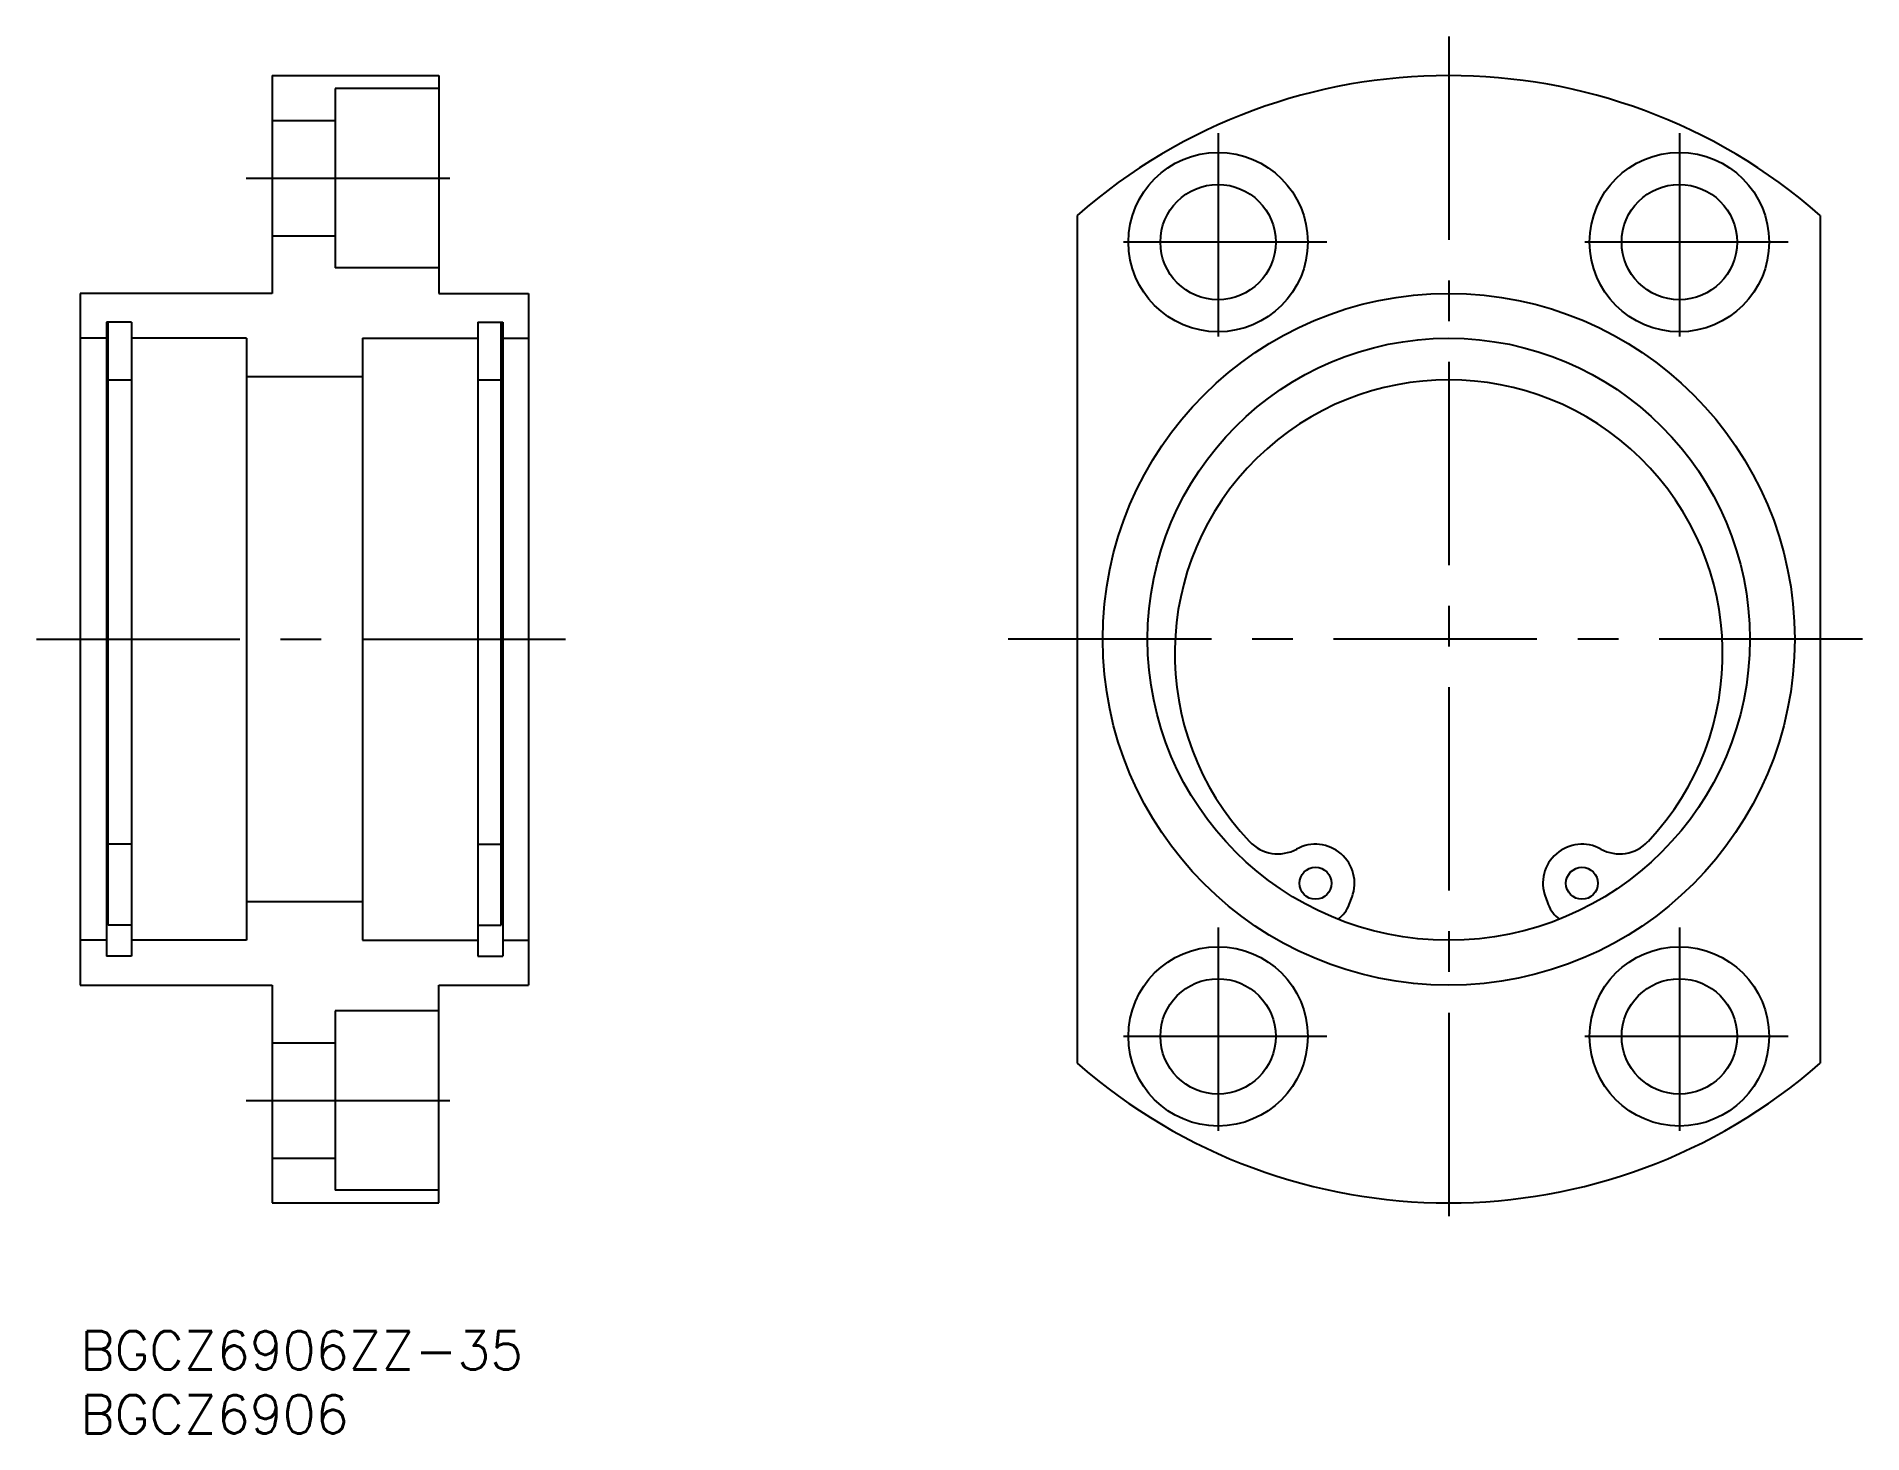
# Model space of a CAD drawing. Extents: x -3 to 139, y -8 to 101.
import ezdxf

# ---------------------------------------------------------------- set-up
doc = ezdxf.new("R2010")
doc.units = 0
doc.header["$LTSCALE"] = 0.5
doc.linetypes.add('CENTER', pattern=[50.8, 31.75, -6.35, 6.35, -6.35])
for name, color, linetype in [('MSM_CENTER', 1, 'CENTER'), ('MSM_CONTINUOUS', 7, 'CONTINUOUS'), ('MSM_PART_NUMBER', 7, 'CONTINUOUS')]:
    doc.layers.add(name, color=color, linetype=linetype)
doc.styles.get("Standard").update_dxf_attribs({"font": 'txt.shx', "height": 3, "bigfont": 'bigfont.shx'})

# ---------------------------------------------------------------- blocks, each defined once
blk = doc.blocks.new('*U6')
at = {"layer": 'MSM_PART_NUMBER'}
blk.add_text('BGCZ6906ZZ-35', height=3, dxfattribs=at).set_placement((0, -3))
blk = doc.blocks.new('*U7')
at = {"layer": 'MSM_PART_NUMBER'}
blk.add_text('BGCZ6906', height=3, dxfattribs=at).set_placement((0, -8))

msp = doc.modelspace()

# ---------------------------------------------------------------- linework, layer by layer
at = {"layer": 'MSM_CENTER'}
for p, q in [((106.81, 101.05), (106.81, 6.34)), ((88.81, 93.5), (88.81, 76.5)), ((124.81, 93.5), (124.81, 76.5)), ((12.97, 90), (30.05, 90)), ((97.31, 85), (80.31, 85)), ((133.31, 85), (116.31, 85)), ((-3.4, 54), (38.27, 54)), ((139.1, 54), (72.4, 54)), ((88.81, 31.5), (88.81, 14.5)), ((124.81, 31.5), (124.81, 14.5)), ((97.31, 23), (80.31, 23)), ((133.31, 23), (116.31, 23)), ((12.97, 18), (30.36, 18))]:
    msp.add_line(p, q, dxfattribs=at)
at = {"layer": 'MSM_CONTINUOUS'}
for p, q in [((15, 98), (28, 98)), ((15, 98), (15, 81)), ((28, 97), (19.9, 97)), ((19.9, 97), (19.9, 83)), ((28, 98), (28, 81)), ((15, 94.5), (19.9, 94.5)), ((77.81, 87.09), (77.81, 20.91)), ((135.81, 87.09), (135.81, 20.91)), ((15, 85.5), (19.9, 85.5)), ((28, 83), (19.9, 83)), ((0, 81), (0, 27)), ((15, 81), (0, 81)), ((28, 81), (35, 81)), ((35, 81), (35, 27)), ((4, 78.75), (2.05, 78.75)), ((2.05, 78.75), (2.05, 29.25)), ((2.2, 31.68, 1.25), (2.2, 78.75, 1.25)), ((4, 78.75), (4, 29.25)), ((31.05, 78.75), (31.05, 29.25)), ((31.05, 78.75), (33, 78.75)), ((32.85, 31.68, 1.25), (32.85, 78.75, 1.25)), ((33, 78.75), (33, 29.25)), ((2.05, 77.5), (0, 77.5)), ((13, 77.5), (4, 77.5)), ((13, 77.5), (13, 30.5)), ((22.05, 77.5), (22.05, 30.5)), ((22.05, 77.5), (31.05, 77.5)), ((33, 77.5), (35, 77.5)), ((2.2, 74.25), (4, 74.25)), ((13, 74.5), (22.05, 74.5)), ((31.05, 74.25), (32.85, 74.25)), ((4, 38), (2.2, 38)), ((31.05, 38), (32.85, 38)), ((22.05, 33.5), (13, 33.5)), ((99.05, 33.3), (99.27, 33.88)), ((114.36, 33.88), (114.57, 33.3)), ((4, 31.68), (2.2, 31.68)), ((31.05, 31.68), (32.85, 31.68)), ((2.05, 30.5), (0, 30.5)), ((13, 30.5), (4, 30.5)), ((22.05, 30.5), (31.05, 30.5)), ((33, 30.5), (35, 30.5)), ((4, 29.25), (2.05, 29.25)), ((31.05, 29.25), (33, 29.25)), ((0, 27), (15, 27)), ((15, 27), (15, 10)), ((28, 10), (28, 27)), ((28, 27), (35, 27)), ((19.9, 25), (19.9, 11)), ((28, 25), (19.9, 25)), ((15, 22.5), (19.9, 22.5)), ((15, 13.5), (19.9, 13.5)), ((15, 10), (28, 10)), ((28, 11), (19.9, 11))]:
    msp.add_line(p, q, dxfattribs=at)
for centre, radius in [((88.81, 85), 7), ((124.81, 85), 7), ((88.81, 85), 4.5), ((124.81, 85), 4.5), ((106.81, 54), 27), ((106.81, 54), 23.5), ((96.41, 34.95), 1.25), ((117.21, 34.95), 1.25), ((88.81, 23), 7), ((124.81, 23), 7), ((88.81, 23), 4.5), ((124.81, 23), 4.5)]:
    msp.add_circle(centre, radius, dxfattribs=at)
for centre, radius, start, end in [((106.81, 54), 44, 48.7694, 131.2306), ((106.81, 52.87), 21.38, 316.6826, 223.3174), ((93.48, 40.3), 3.05, 223.3174, 298.7349), ((96.41, 34.95), 3.05, 339.4426, 118.7349), ((117.21, 34.95), 3.05, 61.2651, 200.5574), ((120.14, 40.3), 3.05, 241.2651, 316.6826), ((96.71, 34.18), 2.5, 305.7418, 339.4426), ((116.92, 34.18), 2.5, 200.5574, 234.2582), ((106.81, 54), 44, 228.7694, 311.2306)]:
    msp.add_arc(centre, radius, start, end, dxfattribs=at)

# ---------------------------------------------------------------- block references
for name in ['*U6', '*U7']:
    msp.add_blockref(name, (0, 0), dxfattribs=at)

doc.saveas('drawing.dxf')
